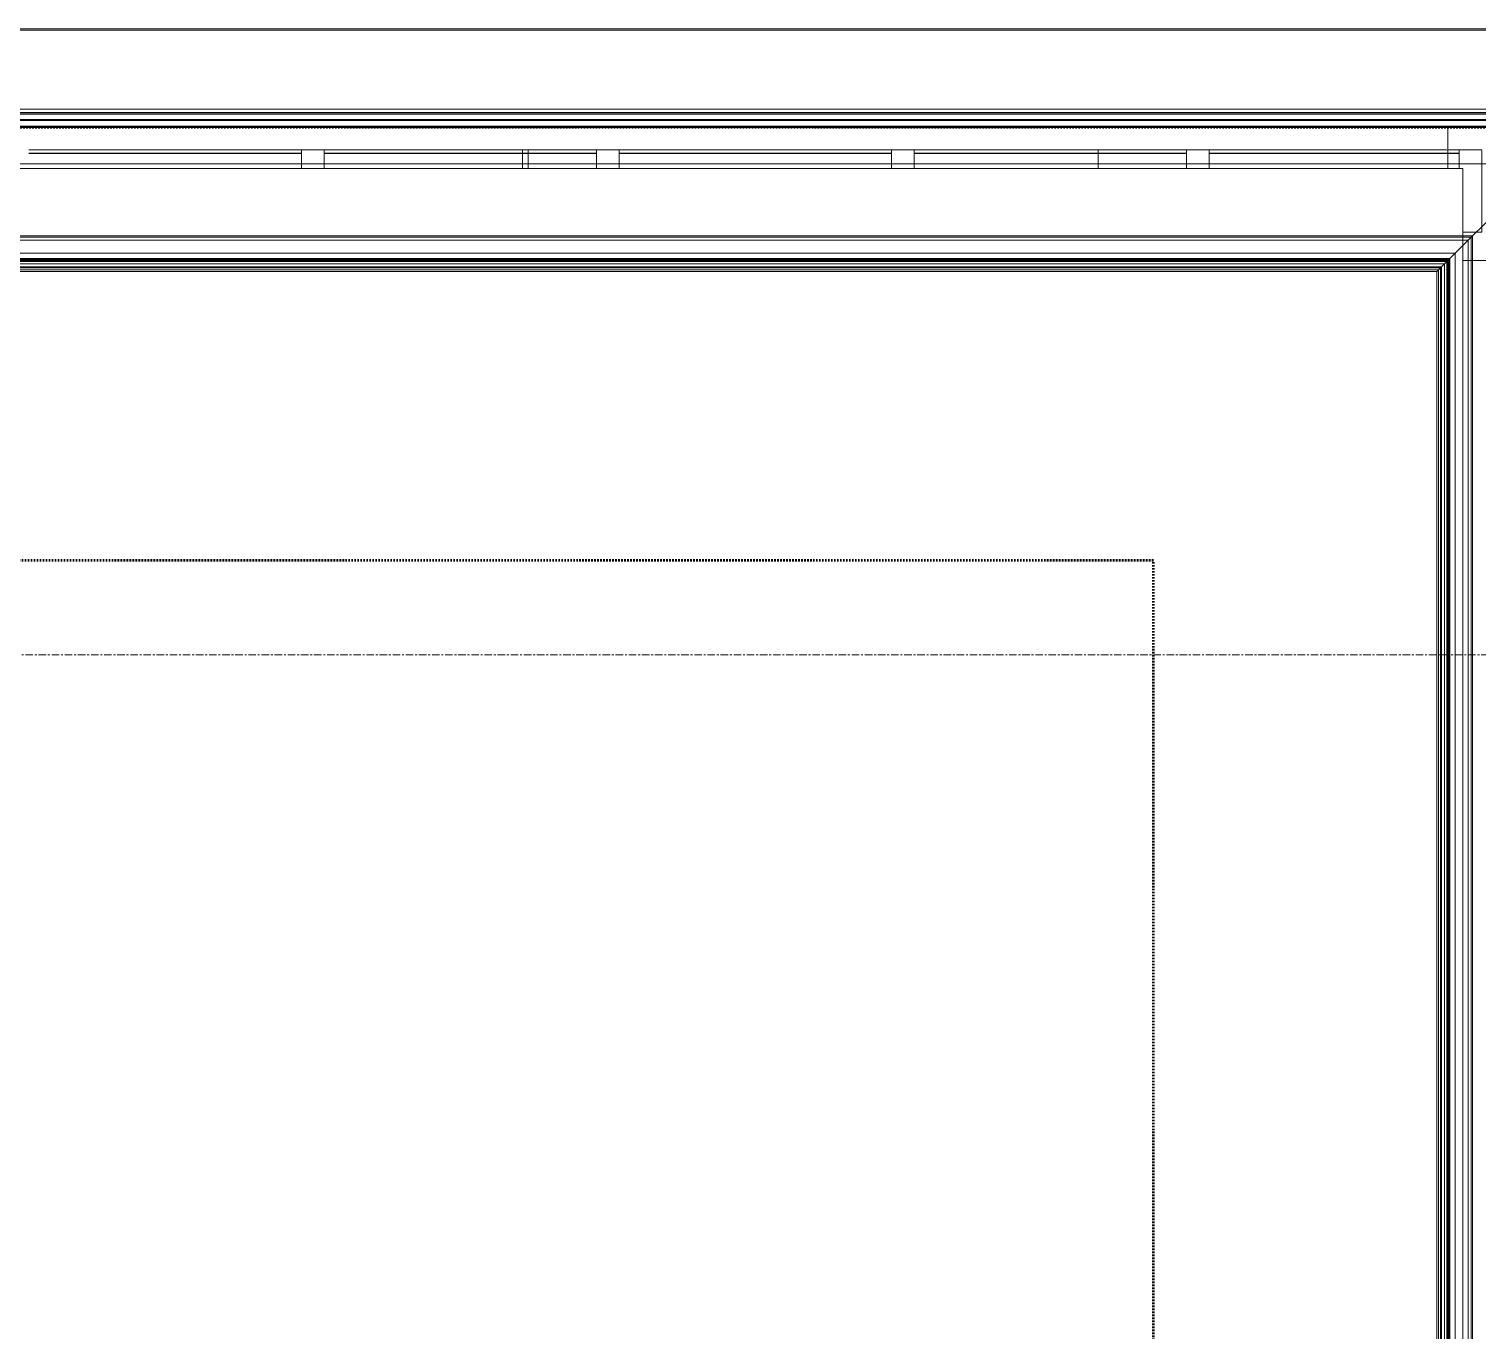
# Model space of a CAD drawing. Header units: inches. Extents: x -4235 to -464, y 9767 to 12269.
# Drawn here: x -2171.8 to -2075.2, y 10771.2 to 10858 of the extents above; entities that cross this region are included whole.
import ezdxf

# ---------------------------------------------------------------- set-up
doc = ezdxf.new("R2010")
doc.units = ezdxf.units.IN
doc.header["$MEASUREMENT"] = 0
doc.linetypes.add('Dash 1_16_', pattern=[0.125, 0.0625, -0.0625])
doc.linetypes.add('Grid Line 1_2_', pattern=[0.875, 0.5, -0.125, 0.125, -0.125])
for name, color, linetype, lineweight in [('A-GLAZ-CWMG', 51, 'Continuous', 9), ('A-ROOF-1', 10, 'Dash 1_16_', 9), ('A-WALL-1', 113, 'Continuous', 9), ('A-WALL-PATT-1', 9, 'Continuous', 9), ('C-PROP-LINE-1', 91, 'Dash 1_16_', 50), ('S-GRID-1', 1, 'Grid Line 1_2_', 9)]:
    doc.layers.add(name, color=color, linetype=linetype, lineweight=lineweight)

# ---------------------------------------------------------------- blocks, each defined once
blk = doc.blocks.new('Basic Wall _ EXT - FIBER CEMENT - LARGE - ___-2505166-BACKGROUND - ROOF PLAN')
at = {"layer": 'A-WALL-1'}
for p, q in [((-2153.658, 10849.671), (-2171.842, 10849.671)), ((-2153.658, 10849.671), (-2171.842, 10849.671)), ((-2171.842, 10849.639), (-2153.658, 10849.639)), ((-2153.658, 10849.639), (-2171.842, 10849.639)), ((-2133.975, 10849.671), (-2152.158, 10849.671)), ((-2133.975, 10849.671), (-2152.158, 10849.671)), ((-2152.158, 10849.639), (-2133.975, 10849.639)), ((-2133.975, 10849.639), (-2152.158, 10849.639)), ((-2114.291, 10849.671), (-2132.475, 10849.671)), ((-2114.291, 10849.671), (-2132.475, 10849.671)), ((-2132.475, 10849.639), (-2114.291, 10849.639)), ((-2114.291, 10849.639), (-2132.475, 10849.639)), ((-2094.607, 10849.671), (-2112.791, 10849.671)), ((-2094.607, 10849.671), (-2112.791, 10849.671)), ((-2112.791, 10849.639), (-2094.607, 10849.639)), ((-2094.607, 10849.639), (-2112.791, 10849.639)), ((-2077.174, 10849.671), (-2093.107, 10849.671)), ((-2077.174, 10849.671), (-2093.107, 10849.671)), ((-2093.107, 10849.639), (-2077.174, 10849.639)), ((-2077.174, 10849.639), (-2093.107, 10849.639)), ((-2076.424, 10849.671), (-2077.124, 10849.671)), ((-2076.424, 10849.671), (-2077.124, 10849.671)), ((-2077.123, 10849.639), (-2076.424, 10849.639)), ((-2076.424, 10849.639), (-2077.123, 10849.639))]:
    blk.add_line(p, q, dxfattribs=at)
blk = doc.blocks.new('Basic Wall _ EXT - FIBER CEMENT - LARGE - ___-2162459-BACKGROUND - ROOF PLAN')
at = {"layer": 'A-WALL-1'}
for p, q in [((-2067.924, 10852.599), (-2533.319, 10852.599)), ((-2067.924, 10852.296), (-2533.319, 10852.296)), ((-2067.924, 10852.264), (-2533.319, 10852.264)), ((-2153.658, 10849.671), (-2171.842, 10849.671)), ((-2153.658, 10849.671), (-2171.842, 10849.671)), ((-2171.842, 10849.639), (-2153.658, 10849.639)), ((-2153.658, 10849.639), (-2171.842, 10849.639)), ((-2133.975, 10849.671), (-2152.158, 10849.671)), ((-2133.975, 10849.671), (-2152.158, 10849.671)), ((-2152.158, 10849.639), (-2133.975, 10849.639)), ((-2133.975, 10849.639), (-2152.158, 10849.639)), ((-2114.291, 10849.671), (-2132.475, 10849.671)), ((-2114.291, 10849.671), (-2132.475, 10849.671)), ((-2132.475, 10849.639), (-2114.291, 10849.639)), ((-2114.291, 10849.639), (-2132.475, 10849.639)), ((-2094.607, 10849.671), (-2112.791, 10849.671)), ((-2094.607, 10849.671), (-2112.791, 10849.671)), ((-2112.791, 10849.639), (-2094.607, 10849.639)), ((-2094.607, 10849.639), (-2112.791, 10849.639)), ((-2076.424, 10849.671), (-2093.107, 10849.671)), ((-2076.424, 10849.671), (-2093.107, 10849.671)), ((-2093.107, 10849.639), (-2076.424, 10849.639)), ((-2076.424, 10849.639), (-2093.107, 10849.639))]:
    blk.add_line(p, q, dxfattribs=at)
blk = doc.blocks.new('Basic Wall _ EXT - FIBER CEMENT - SMALL - ___-2145933-BACKGROUND - ROOF PLAN')
at = {"layer": 'A-WALL-1'}
for p, q in [((-3394.939, 10857.875), (-2061.814, 10857.875)), ((-2061.814, 10857.875), (-3394.939, 10857.875)), ((-2061.735, 10857.953), (-3394.86, 10857.953)), ((-2061.735, 10857.953), (-3394.86, 10857.953)), ((-2061.735, 10857.953), (-2077.176, 10842.512)), ((-2077.168, 10842.52), (-2061.814, 10857.875)), ((-2068.295, 10851.393), (-3401.42, 10851.393)), ((-2068.295, 10851.393), (-3401.42, 10851.393)), ((-2068.216, 10851.472), (-3401.341, 10851.472)), ((-2067.837, 10851.851), (-3400.962, 10851.851)), ((-2067.77, 10851.918), (-3400.895, 10851.918)), ((-2070.722, 10848.966), (-3403.847, 10848.966)), ((-2077.174, 10848.966), (-3401.424, 10848.966)), ((-2070.768, 10848.966), (-2077.174, 10848.966)), ((-3408.952, 10843.861), (-2075.827, 10843.861)), ((-2075.827, 10843.861), (-3408.952, 10843.861)), ((-2075.623, 10844.065), (-3408.748, 10844.065)), ((-2075.623, 10844.065), (-3408.748, 10844.065)), ((-2075.545, 10844.144), (-3408.67, 10844.144)), ((-2075.545, 10844.144), (-3408.67, 10844.144)), ((-2075.545, 10844.144), (-2077.107, 10842.582)), ((-2077.049, 10842.639), (-2075.623, 10844.065)), ((-3410.521, 10842.292), (-2077.396, 10842.292)), ((-3410.374, 10842.44), (-2077.249, 10842.44)), ((-2077.238, 10842.45), (-3410.363, 10842.45)), ((-2077.204, 10842.485), (-3410.329, 10842.485)), ((-2077.176, 10842.512), (-3410.301, 10842.512)), ((-2077.171, 10842.518), (-3410.296, 10842.518)), ((-2077.168, 10842.52), (-3410.293, 10842.52)), ((-2077.107, 10842.582), (-3410.232, 10842.582)), ((-2077.096, 10842.593), (-3410.221, 10842.593)), ((-2077.049, 10842.639), (-3410.174, 10842.639)), ((-3409.822, 10842.991), (-2076.697, 10842.991)), ((-2076.697, 10842.991), (-3409.822, 10842.991)), ((-2077.333, 10842.355), (-2077.288, 10842.4)), ((-2077.288, 10842.4), (-2077.333, 10842.355)), ((-2077.288, 10842.4), (-2077.333, 10842.355)), ((-2077.333, 10842.355), (-2077.288, 10842.4)), ((-2077.24, 10842.448), (-2077.249, 10842.44)), ((-2077.204, 10842.485), (-2077.238, 10842.45)), ((-2077.175, 10842.513), (-2077.17, 10842.518)), ((-2077.107, 10842.582), (-2077.171, 10842.518)), ((-2077.171, 10842.518), (-2077.107, 10842.582)), ((-2077.124, 10842.565), (-2077.171, 10842.517)), ((-2077.096, 10842.593), (-2077.049, 10842.639)), ((-2076.999, 10842.69), (-2077.063, 10842.625)), ((-2077.043, 10842.645), (-2076.999, 10842.69)), ((-2077.908, 10841.78), (-3411.033, 10841.78)), ((-2077.798, 10841.89), (-3410.923, 10841.89)), ((-2077.671, 10842.017), (-3410.796, 10842.017)), ((-2077.604, 10842.084), (-3410.729, 10842.084)), ((-2077.436, 10842.253), (-2077.908, 10841.78)), ((-2077.908, 10841.78), (-2077.798, 10841.89)), ((-2077.798, 10841.89), (-2077.436, 10842.253)), ((-2077.676, 10842.012), (-2077.798, 10841.89)), ((-2077.798, 10841.89), (-2077.718, 10841.971)), ((-2077.436, 10842.253), (-2077.671, 10842.017)), ((-2077.671, 10842.017), (-2077.604, 10842.084)), ((-2077.604, 10842.084), (-2077.436, 10842.253)), ((-2077.436, 10842.253), (-2077.51, 10842.178))]:
    blk.add_line(p, q, dxfattribs=at)
at = {"layer": 'A-WALL-1', "flags": 128}
for points in [[(-2077.396, 10842.292), (-2077.4, 10842.288), (-2077.414, 10842.274), (-2077.436, 10842.253)], [(-2077.176, 10842.512), (-2077.234, 10842.454), (-2077.288, 10842.4), (-2077.333, 10842.355), (-2077.367, 10842.321), (-2077.388, 10842.3), (-2077.396, 10842.292)], [(-2077.369, 10842.319), (-2077.341, 10842.348), (-2077.323, 10842.365), (-2077.317, 10842.371)], [(-2077.317, 10842.371), (-2077.312, 10842.376), (-2077.298, 10842.391), (-2077.274, 10842.414), (-2077.244, 10842.444), (-2077.208, 10842.48), (-2077.168, 10842.52)], [(-2077.249, 10842.44), (-2077.253, 10842.435), (-2077.265, 10842.423), (-2077.285, 10842.403)], [(-2077.175, 10842.513), (-2077.215, 10842.473), (-2077.24, 10842.448)], [(-2077.218, 10842.47), (-2077.192, 10842.497), (-2077.175, 10842.513)], [(-2077.17, 10842.518), (-2077.164, 10842.524), (-2077.147, 10842.541)], [(-2077.147, 10842.541), (-2077.12, 10842.568), (-2077.084, 10842.604), (-2077.043, 10842.645)], [(-2077.51, 10842.178), (-2077.551, 10842.137), (-2077.594, 10842.094), (-2077.637, 10842.051), (-2077.676, 10842.012)]]:
    blk.add_lwpolyline(points, dxfattribs=at)
blk = doc.blocks.new('Basic Wall _ EXT - FIBER CEMENT - SMALL - 1hr - ___-2145934-BACKGROUND - ROOF PLAN')
at = {"layer": 'A-WALL-1'}
for p, q in [((-2077.176, 10842.512), (-2061.735, 10857.953)), ((-2061.814, 10857.875), (-2077.168, 10842.52)), ((-2077.107, 10842.582), (-2075.545, 10844.144)), ((-2075.623, 10844.065), (-2077.049, 10842.639)), ((-2075.827, 10843.861), (-2075.827, 9987.718)), ((-2075.827, 9987.718), (-2075.827, 10843.861)), ((-2075.623, 9987.514), (-2075.623, 10844.065)), ((-2075.623, 9987.514), (-2075.623, 10844.065)), ((-2075.545, 9987.435), (-2075.545, 10844.144)), ((-2075.545, 9987.435), (-2075.545, 10844.144)), ((-2077.396, 10842.292), (-2077.396, 9989.286)), ((-2077.333, 10842.355), (-2077.288, 10842.4)), ((-2077.288, 10842.4), (-2077.333, 10842.355)), ((-2077.288, 10842.4), (-2077.333, 10842.355)), ((-2077.333, 10842.355), (-2077.288, 10842.4)), ((-2077.249, 10842.44), (-2077.249, 9989.139)), ((-2077.238, 10842.45), (-2077.204, 10842.485)), ((-2077.238, 9989.129), (-2077.238, 10842.45)), ((-2077.204, 9989.094), (-2077.204, 10842.485)), ((-2077.176, 9989.066), (-2077.176, 10842.512)), ((-2077.17, 10842.518), (-2077.175, 10842.513)), ((-2077.107, 10842.582), (-2077.171, 10842.518)), ((-2077.171, 10842.518), (-2077.107, 10842.582)), ((-2077.171, 10842.517), (-2077.124, 10842.565)), ((-2077.171, 9989.061), (-2077.171, 10842.518)), ((-2077.168, 9989.059), (-2077.168, 10842.52)), ((-2077.107, 9988.997), (-2077.107, 10842.582)), ((-2077.049, 10842.639), (-2077.096, 10842.593)), ((-2077.096, 9988.986), (-2077.096, 10842.593)), ((-2077.063, 10842.625), (-2076.999, 10842.69)), ((-2077.049, 9988.94), (-2077.049, 10842.639)), ((-2076.999, 10842.69), (-2077.043, 10842.645)), ((-2076.697, 10842.991), (-2076.697, 9988.587)), ((-2076.697, 9988.587), (-2076.697, 10842.991)), ((-2077.908, 10841.78), (-2077.436, 10842.253)), ((-2077.798, 10841.89), (-2077.908, 10841.78)), ((-2077.908, 9989.798), (-2077.908, 10841.78)), ((-2077.436, 10842.253), (-2077.798, 10841.89)), ((-2077.798, 10841.89), (-2077.676, 10842.012)), ((-2077.718, 10841.971), (-2077.798, 10841.89)), ((-2077.798, 9989.689), (-2077.798, 10841.89)), ((-2077.671, 10842.017), (-2077.436, 10842.253)), ((-2077.604, 10842.084), (-2077.671, 10842.017)), ((-2077.671, 9989.562), (-2077.671, 10842.017)), ((-2077.436, 10842.253), (-2077.604, 10842.084)), ((-2077.604, 9989.495), (-2077.604, 10842.084)), ((-2077.51, 10842.178), (-2077.436, 10842.253))]:
    blk.add_line(p, q, dxfattribs=at)
at = {"layer": 'A-WALL-1', "flags": 128}
for points in [[(-2077.436, 10842.253), (-2077.414, 10842.274), (-2077.4, 10842.288), (-2077.396, 10842.292)], [(-2077.396, 10842.292), (-2077.388, 10842.3), (-2077.367, 10842.321), (-2077.333, 10842.355), (-2077.288, 10842.4), (-2077.234, 10842.454), (-2077.176, 10842.512)], [(-2077.317, 10842.371), (-2077.323, 10842.365), (-2077.341, 10842.348), (-2077.369, 10842.319)], [(-2077.168, 10842.52), (-2077.208, 10842.48), (-2077.244, 10842.444), (-2077.274, 10842.414), (-2077.298, 10842.391), (-2077.312, 10842.376), (-2077.317, 10842.371)], [(-2077.285, 10842.403), (-2077.265, 10842.423), (-2077.253, 10842.435), (-2077.249, 10842.44)], [(-2077.249, 10842.44), (-2077.24, 10842.448), (-2077.215, 10842.473), (-2077.175, 10842.513)], [(-2077.175, 10842.513), (-2077.192, 10842.497), (-2077.218, 10842.47)], [(-2077.043, 10842.645), (-2077.084, 10842.604), (-2077.12, 10842.568), (-2077.147, 10842.541), (-2077.164, 10842.524), (-2077.17, 10842.518)], [(-2077.676, 10842.012), (-2077.637, 10842.051), (-2077.594, 10842.094), (-2077.551, 10842.137), (-2077.51, 10842.178)]]:
    blk.add_lwpolyline(points, dxfattribs=at)
blk = doc.blocks.new('Rectangular Mullion - Stud - Vertical-V121-BACKGROUND - ROOF PLAN')
at = {"layer": 'A-GLAZ-CWMG'}
for p, q in [((-1.25, 2.75), (-0.375, 2.75)), ((-0.352, 2.75), (0, 2.75)), ((0, 2.75), (0, 2.401)), ((0, 2.375), (0, -1.827)), ((-1.5, -1.827), (-1.5, -1.5)), ((-1.5, -2.652), (-1.5, -1.827)), ((0, -1.827), (0, -2.652)), ((-1.5, -2.711), (-1.5, -2.652)), ((0, -2.75), (-1.5, -2.75)), ((0, -2.652), (0, -2.711))]:
    blk.add_line(p, q, dxfattribs=at)
blk = doc.blocks.new('Rectangular Mullion - Stud - Vertical-V124-BACKGROUND - ROOF PLAN')
at = {"layer": 'A-GLAZ-CWMG'}
for p, q in [((0, -1.827), (0, -1.5)), ((0, -2.652), (0, -1.827)), ((1.5, -1.5), (1.5, -1.827)), ((1.5, -1.827), (1.5, -2.652)), ((0, -2.711), (0, -2.656)), ((1.5, -2.75), (0, -2.75)), ((1.5, -2.656), (1.5, -2.711))]:
    blk.add_line(p, q, dxfattribs=at)
blk = doc.blocks.new('Rectangular Mullion - Stud - Vertical-V125-BACKGROUND - ROOF PLAN')
at = {"layer": 'A-GLAZ-CWMG'}
for p, q in [((0, -1.827), (0, -1.5)), ((0, -2.652), (0, -1.869)), ((1.5, -1.5), (1.5, -1.827)), ((1.5, -1.868), (1.5, -2.652)), ((0, -2.711), (0, -2.655)), ((1.5, -2.75), (0, -2.75)), ((1.5, -2.655), (1.5, -2.711))]:
    blk.add_line(p, q, dxfattribs=at)
blk = doc.blocks.new('Rectangular Mullion - Stud - Vertical-V126-BACKGROUND - ROOF PLAN')
at = {"layer": 'A-GLAZ-CWMG'}
for p, q in [((0, -1.827), (0, -1.5)), ((0, -2.652), (0, -1.854)), ((1.5, -1.5), (1.5, -1.827)), ((1.5, -1.853), (1.5, -2.652)), ((0, -2.711), (0, -2.654)), ((1.5, -2.75), (0, -2.75)), ((1.5, -2.654), (1.5, -2.711))]:
    blk.add_line(p, q, dxfattribs=at)
blk = doc.blocks.new('Rectangular Mullion - Profile_Polycarbonate_Upper and left-1997934-BACKGROUND - ROOF PLAN')
at = {"layer": 'A-GLAZ-CWMG'}
for p, q in [((-2174.186, 10852.296), (-2174.186, 10852.389)), ((-2072.174, 10852.389), (-2174.186, 10852.389)), ((-2174.186, 10851.918), (-2174.186, 10852.296)), ((-2072.174, 10852.389), (-2072.174, 10852.296)), ((-2072.174, 10852.296), (-2072.174, 10851.918)), ((-2174.186, 10851.509), (-2174.186, 10851.918)), ((-2174.186, 10851.301), (-2174.186, 10851.349)), ((-2174.186, 10851.239), (-2174.186, 10851.284)), ((-2174.186, 10851.176), (-2174.186, 10851.234)), ((-2174.186, 10851.116), (-2174.186, 10851.171)), ((-2174.186, 10851.063), (-2174.186, 10851.112)), ((-2174.186, 10849.955), (-2174.186, 10851.059)), ((-2072.174, 10851.918), (-2072.174, 10851.509)), ((-2072.174, 10851.354), (-2072.174, 10851.297)), ((-2072.174, 10851.297), (-2072.174, 10851.235)), ((-2072.174, 10851.234), (-2072.174, 10851.172)), ((-2072.174, 10851.171), (-2072.174, 10851.112)), ((-2072.174, 10851.112), (-2072.174, 10851.059)), ((-2072.174, 10851.059), (-2072.174, 10849.906)), ((-2174.186, 10849.889), (-2173.342, 10849.889)), ((-2171.842, 10849.889), (-2153.658, 10849.889)), ((-2152.158, 10849.889), (-2133.975, 10849.889)), ((-2132.475, 10849.889), (-2114.291, 10849.889)), ((-2112.791, 10849.889), (-2094.607, 10849.889)), ((-2093.107, 10849.889), (-2077.174, 10849.889)), ((-2077.131, 10849.889), (-2076.424, 10849.889))]:
    blk.add_line(p, q, dxfattribs=at)
blk = doc.blocks.new('Rectangular Mullion - Stud - Vertical-V127-BACKGROUND - ROOF PLAN')
at = {"layer": 'A-GLAZ-CWMG'}
for p, q in [((0, -1.827), (0, -1.5)), ((0, -2.652), (0, -1.84)), ((1.5, -1.5), (1.5, -1.827)), ((1.5, -1.838), (1.5, -2.652)), ((0, -2.711), (0, -2.653)), ((1.5, -2.75), (0, -2.75)), ((1.5, -2.653), (1.5, -2.711))]:
    blk.add_line(p, q, dxfattribs=at)
blk = doc.blocks.new('Family - ___-2835860-BACKGROUND - ROOF PLAN')
at = {"layer": 'C-PROP-LINE-1'}
blk.add_line((-2067.924, 10851.389), (-3401.424, 10851.389), dxfattribs=at)
blk = doc.blocks.new('Family - ___-2835903-BACKGROUND - ROOF PLAN')
at = {"layer": 'C-PROP-LINE-1'}
for p, q in [((-2096.824, 10822.489), (-3400.924, 10822.489)), ((-2096.824, 10009.089), (-2096.824, 10822.489))]:
    blk.add_line(p, q, dxfattribs=at)
blk = doc.blocks.new('Family - ___-2835932-BACKGROUND - ROOF PLAN')
at = {"layer": 'C-PROP-LINE-1'}
blk.add_line((-2067.924, 10851.389), (-3401.424, 10851.389), dxfattribs=at)

msp = doc.modelspace()

# ---------------------------------------------------------------- hatches: boundary and pattern name
at = {"layer": 'A-WALL-PATT-1'}
h = msp.add_hatch(dxfattribs=at)
h.set_pattern_fill('FP_2', color=256, style=0, pattern_type=2)
h.set_pattern_definition([(270, (-2069.62, 10863.66), (120.38, 38.25), [0.39, -37.863]), (270, (-2069.23, 10863.66), (120.38, 38.25), [0.39, -37.863]), (270, (-2053.26, 10863.66), (120.38, 38.25), [0.39, -37.863]), (270, (-2052.87, 10863.66), (120.38, 38.25), [0.39, -37.863]), (270, (-2036.9, 10863.66), (120.38, 38.25), [0.39, -37.863]), (270, (-2036.51, 10863.66), (120.38, 38.25), [0.39, -37.863]), (270, (-2020.55, 10863.66), (120.38, 38.25), [0.39, -37.863]), (270, (-2020.16, 10863.66), (120.38, 38.25), [0.39, -37.863]), (270, (-2004.19, 10863.66), (120.38, 38.25), [0.39, -37.863]), (270, (-2003.8, 10863.66), (120.38, 38.25), [0.39, -37.863]), (270, (-1987.83, 10863.66), (120.38, 38.25), [0.39, -37.863]), (270, (-1987.44, 10863.66), (120.38, 38.25), [0.39, -37.863]), (270, (-1971.48, 10863.66), (120.38, 38.25), [0.39, -37.863]), (270, (-1971.09, 10863.66), (120.38, 38.25), [0.39, -37.863]), (270, (-1955.12, 10863.66), (120.38, 38.25), [0.39, -37.863]), (270, (-1954.73, 10863.66), (120.38, 38.25), [0.39, -37.863]), (270, (-2069.62, 10846.27), (120.38, 38.25), [0.39, -37.863]), (270, (-2069.23, 10846.27), (120.38, 38.25), [0.39, -37.863]), (270, (-2053.26, 10846.27), (120.38, 38.25), [0.39, -37.863]), (270, (-2052.87, 10846.27), (120.38, 38.25), [0.39, -37.863]), (270, (-2036.9, 10846.27), (120.38, 38.25), [0.39, -37.863]), (270, (-2036.51, 10846.27), (120.38, 38.25), [0.39, -37.863]), (270, (-2020.55, 10846.27), (120.38, 38.25), [0.39, -37.863]), (270, (-2020.16, 10846.27), (120.38, 38.25), [0.39, -37.863]), (270, (-2004.19, 10846.27), (120.38, 38.25), [0.39, -37.863]), (270, (-2003.8, 10846.27), (120.38, 38.25), [0.39, -37.863]), (270, (-1987.83, 10846.27), (120.38, 38.25), [0.39, -37.863]), (270, (-1987.44, 10846.27), (120.38, 38.25), [0.39, -37.863]), (270, (-1971.48, 10846.27), (120.38, 38.25), [0.39, -37.863]), (270, (-1971.09, 10846.27), (120.38, 38.25), [0.39, -37.863]), (270, (-1955.12, 10846.27), (120.38, 38.25), [0.39, -37.863]), (270, (-1954.73, 10846.27), (120.38, 38.25), [0.39, -37.863]), (270, (-2069.62, 10828.89), (120.38, 38.25), [0.39, -37.863]), (270, (-2069.23, 10828.89), (120.38, 38.25), [0.39, -37.863]), (270, (-2053.26, 10828.89), (120.38, 38.25), [0.39, -37.863]), (270, (-2052.87, 10828.89), (120.38, 38.25), [0.39, -37.863]), (270, (-2036.9, 10828.89), (120.38, 38.25), [0.39, -37.863]), (270, (-2036.51, 10828.89), (120.38, 38.25), [0.39, -37.863]), (270, (-2020.55, 10828.89), (120.38, 38.25), [0.39, -37.863]), (270, (-2020.16, 10828.89), (120.38, 38.25), [0.39, -37.863]), (270, (-2004.19, 10828.89), (120.38, 38.25), [0.39, -37.863]), (270, (-2003.8, 10828.89), (120.38, 38.25), [0.39, -37.863]), (270, (-1987.83, 10828.89), (120.38, 38.25), [0.39, -37.863]), (270, (-1987.44, 10828.89), (120.38, 38.25), [0.39, -37.863]), (270, (-1971.48, 10828.89), (120.38, 38.25), [0.39, -37.863]), (270, (-1971.09, 10828.89), (120.38, 38.25), [0.39, -37.863]), (270, (-1955.12, 10828.89), (120.38, 38.25), [0.39, -37.863]), (270, (-1954.73, 10828.89), (120.38, 38.25), [0.39, -37.863]), (0, (-2072.174, 10865.39), (0, 38.254), [120, -0.375]), (0, (-2072.174, 10865.016), (0, 38.254), [120, -0.375]), (0, (-2069.62, 10863.655), (0, 38.254), [0.392, -119.982]), (0, (-2053.263, 10863.655), (0, 38.254), [0.392, -119.982]), (0, (-2036.906, 10863.655), (0, 38.254), [0.392, -119.982]), (0, (-2020.55, 10863.655), (0, 38.254), [0.392, -119.982]), (0, (-2004.19, 10863.655), (0, 38.254), [0.392, -119.982]), (0, (-1987.834, 10863.655), (0, 38.254), [0.392, -119.982]), (0, (-1971.477, 10863.655), (0, 38.254), [0.392, -119.982]), (0, (-1955.12, 10863.655), (0, 38.254), [0.392, -119.982]), (0, (-2069.62, 10863.264), (0, 38.254), [0.392, -119.982]), (0, (-2053.263, 10863.264), (0, 38.254), [0.392, -119.982]), (0, (-2036.906, 10863.264), (0, 38.254), [0.392, -119.982]), (0, (-2020.55, 10863.264), (0, 38.254), [0.392, -119.982]), (0, (-2004.19, 10863.264), (0, 38.254), [0.392, -119.982]), (0, (-1987.834, 10863.264), (0, 38.254), [0.392, -119.982]), (0, (-1971.477, 10863.264), (0, 38.254), [0.392, -119.982]), (0, (-1955.12, 10863.264), (0, 38.254), [0.392, -119.982]), (0, (-2069.62, 10846.272), (0, 38.254), [0.392, -119.982]), (0, (-2053.263, 10846.272), (0, 38.254), [0.392, -119.982]), (0, (-2036.906, 10846.272), (0, 38.254), [0.392, -119.982]), (0, (-2020.55, 10846.272), (0, 38.254), [0.392, -119.982]), (0, (-2004.19, 10846.272), (0, 38.254), [0.392, -119.982]), (0, (-1987.834, 10846.272), (0, 38.254), [0.392, -119.982]), (0, (-1971.477, 10846.272), (0, 38.254), [0.392, -119.982]), (0, (-1955.12, 10846.272), (0, 38.254), [0.392, -119.982]), (0, (-2069.62, 10845.88), (0, 38.254), [0.392, -119.982]), (0, (-2053.263, 10845.88), (0, 38.254), [0.392, -119.982]), (0, (-2036.906, 10845.88), (0, 38.254), [0.392, -119.982]), (0, (-2020.55, 10845.88), (0, 38.254), [0.392, -119.982]), (0, (-2004.19, 10845.88), (0, 38.254), [0.392, -119.982]), (0, (-1987.834, 10845.88), (0, 38.254), [0.392, -119.982]), (0, (-1971.477, 10845.88), (0, 38.254), [0.392, -119.982]), (0, (-1955.12, 10845.88), (0, 38.254), [0.392, -119.982]), (0, (-2069.62, 10828.888), (0, 38.254), [0.392, -119.982]), (0, (-2053.263, 10828.888), (0, 38.254), [0.392, -119.982]), (0, (-2036.906, 10828.888), (0, 38.254), [0.392, -119.982]), (0, (-2020.55, 10828.888), (0, 38.254), [0.392, -119.982]), (0, (-2004.19, 10828.888), (0, 38.254), [0.392, -119.982]), (0, (-1987.834, 10828.888), (0, 38.254), [0.392, -119.982]), (0, (-1971.477, 10828.888), (0, 38.254), [0.392, -119.982]), (0, (-1955.12, 10828.888), (0, 38.254), [0.392, -119.982]), (0, (-2069.62, 10828.497), (0, 38.254), [0.392, -119.982]), (0, (-2053.263, 10828.497), (0, 38.254), [0.392, -119.982]), (0, (-2036.906, 10828.497), (0, 38.254), [0.392, -119.982]), (0, (-2020.55, 10828.497), (0, 38.254), [0.392, -119.982]), (0, (-2004.19, 10828.497), (0, 38.254), [0.392, -119.982]), (0, (-1987.834, 10828.497), (0, 38.254), [0.392, -119.982]), (0, (-1971.477, 10828.497), (0, 38.254), [0.392, -119.982]), (0, (-1955.12, 10828.497), (0, 38.254), [0.392, -119.982]), (90, (-2072.55, 10827.14), (120.38, 38.25), [37.88, -0.374]), (90, (-2072.17, 10827.14), (120.38, 38.25), [37.88, -0.374])])
h.paths.add_polyline_path([(-2077.174, 10849.639), (-2076.424, 10849.671), (-2076.424, 10849.889), (-2069.424, 10849.889), (-2069.424, 10849.639), (-2067.924, 10849.671), (-2067.924, 10851.389), (-2077.174, 10851.354), (-2077.174, 10849.65)], flags=0)

# ---------------------------------------------------------------- linework, layer by layer
at = {"layer": 'A-ROOF-1'}
for p, q in [((-3404.174, 10848.639), (-2077.174, 10848.639)), ((-2077.174, 10848.639), (-2076.174, 10848.639)), ((-2076.174, 10848.639), (-2076.174, 10843.514)), ((-2076.174, 10843.468), (-2076.174, 9989.066))]:
    msp.add_line(p, q, dxfattribs=at)
at = {"layer": 'A-WALL-1'}
for p, q in [((-2072.549, 10851.389), (-3401.424, 10851.389)), ((-2528.773, 10851.389), (-2068.299, 10851.389)), ((-2077.174, 10851.354), (-2077.174, 10851.297)), ((-2077.174, 10851.297), (-2077.174, 10851.235)), ((-2077.174, 10851.234), (-2077.174, 10851.172)), ((-2077.174, 10851.171), (-2077.174, 10851.112)), ((-2077.174, 10851.112), (-2077.174, 10851.059)), ((-2077.174, 10851.059), (-2077.174, 10849.955)), ((-2153.658, 10849.639), (-2171.842, 10849.639)), ((-2133.975, 10849.639), (-2152.158, 10849.639)), ((-2138.912, 10849.85), (-2138.912, 10849.795)), ((-2138.912, 10849.792), (-2138.912, 10849.687)), ((-2138.912, 10849.639), (-2138.912, 10848.639)), ((-2138.535, 10849.85), (-2138.535, 10849.795)), ((-2138.535, 10849.792), (-2138.535, 10849.686)), ((-2138.535, 10849.639), (-2138.535, 10848.639)), ((-2114.291, 10849.639), (-2132.475, 10849.639)), ((-2094.607, 10849.639), (-2112.791, 10849.639)), ((-2100.512, 10849.85), (-2100.512, 10849.793)), ((-2100.512, 10849.792), (-2100.512, 10849.671)), ((-2100.512, 10849.639), (-2100.512, 10848.983)), ((-2076.424, 10849.639), (-2093.107, 10849.639)), ((-2077.174, 10849.906), (-2077.174, 10849.851)), ((-2077.174, 10849.792), (-2077.174, 10849.85)), ((-2077.174, 10849.792), (-2077.174, 10848.639)), ((-2077.174, 10849.671), (-2076.424, 10849.671)), ((-2077.174, 10848.639), (-3401.424, 10848.639)), ((-2100.512, 10848.966), (-2100.512, 10848.639)), ((-2077.174, 10848.639), (-2076.174, 10848.639)), ((-2076.174, 10843.514), (-2076.174, 10848.639)), ((-2076.174, 10117.7), (-2076.174, 10843.468)), ((-2077.17, 10842.514), (-3410.299, 10842.514)), ((-2077.174, 9989.06), (-2077.174, 10842.514)), ((-2072.549, 10842.514), (-2076.174, 10842.514))]:
    msp.add_line(p, q, dxfattribs=at)
at = {"layer": 'S-GRID-1'}
msp.add_line((-464.451, 10816.189), (-4185.697, 10816.189), dxfattribs=at)

# ---------------------------------------------------------------- block references
at = {"layer": 'A-GLAZ-CWMG'}
msp.add_blockref('Rectangular Mullion - Profile_Polycarbonate_Upper and left-1997934-BACKGROUND - ROOF PLAN', (0, 0), dxfattribs=at)
at = {"layer": 'A-GLAZ-CWMG', "extrusion": (0, 0, -1), "rotation": 180}
for name, p in [('Rectangular Mullion - Stud - Vertical-V124-BACKGROUND - ROOF PLAN', (2153.658, 10847.139)), ('Rectangular Mullion - Stud - Vertical-V125-BACKGROUND - ROOF PLAN', (2133.975, 10847.139)), ('Rectangular Mullion - Stud - Vertical-V126-BACKGROUND - ROOF PLAN', (2114.291, 10847.139)), ('Rectangular Mullion - Stud - Vertical-V127-BACKGROUND - ROOF PLAN', (2094.607, 10847.139)), ('Rectangular Mullion - Stud - Vertical-V121-BACKGROUND - ROOF PLAN', (2074.924, 10847.139))]:
    msp.add_blockref(name, p, dxfattribs=at)
at = {"layer": 'A-WALL-1'}
for name in ['Basic Wall _ EXT - FIBER CEMENT - SMALL - ___-2145933-BACKGROUND - ROOF PLAN', 'Basic Wall _ EXT - FIBER CEMENT - SMALL - 1hr - ___-2145934-BACKGROUND - ROOF PLAN', 'Basic Wall _ EXT - FIBER CEMENT - LARGE - ___-2162459-BACKGROUND - ROOF PLAN', 'Basic Wall _ EXT - FIBER CEMENT - LARGE - ___-2505166-BACKGROUND - ROOF PLAN']:
    msp.add_blockref(name, (0, 0), dxfattribs=at)
at = {"layer": 'C-PROP-LINE-1'}
for name in ['Family - ___-2835860-BACKGROUND - ROOF PLAN', 'Family - ___-2835932-BACKGROUND - ROOF PLAN', 'Family - ___-2835903-BACKGROUND - ROOF PLAN']:
    msp.add_blockref(name, (0, 0), dxfattribs=at)

doc.saveas('drawing.dxf')
